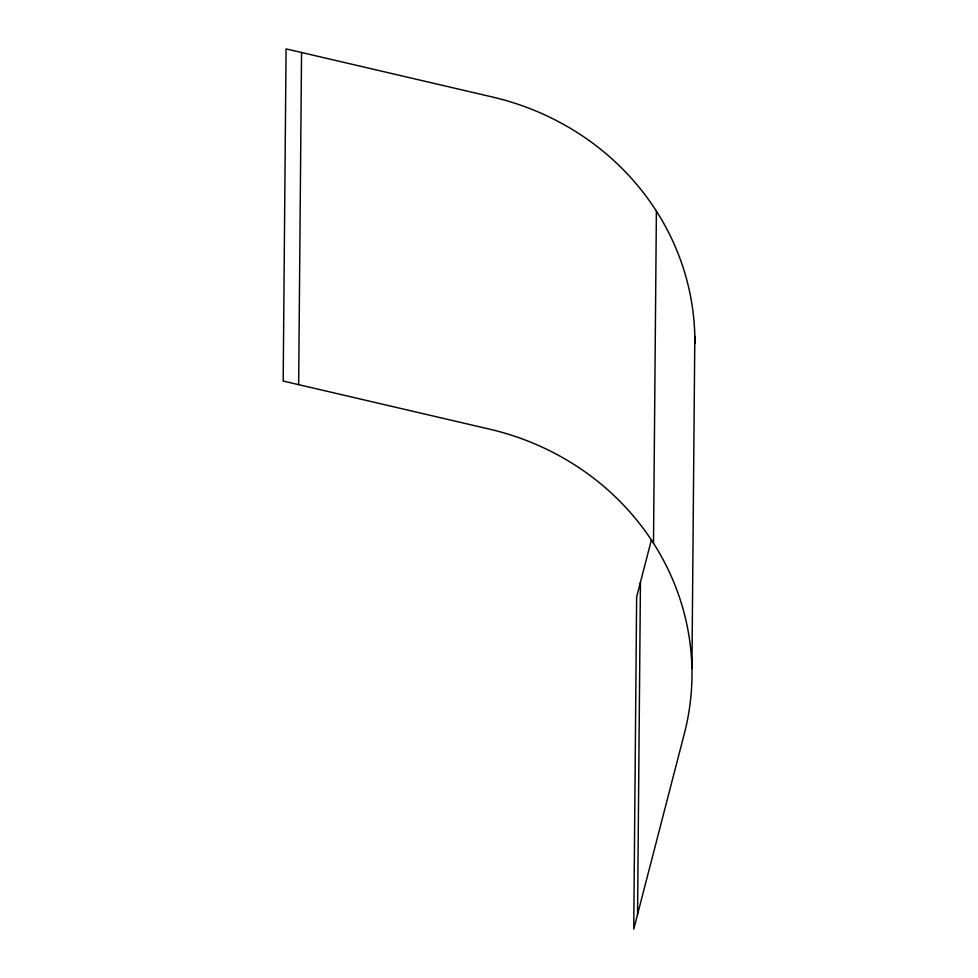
<?xml version="1.0" encoding="UTF-8"?>
<svg xmlns="http://www.w3.org/2000/svg" width="978" height="978" viewBox="0 0 978 978"><rect width="100%" height="100%" fill="white"/><g stroke="black" fill="none" stroke-linecap="round" stroke-linejoin="round"><path stroke-width="1.47" d="M298.657 384.66L301.554 52.506M637.546 914.442L640.443 582.289M653.5 543.255L656.397 211.101M691.923 668.353L694.82 336.2M651.47 539.66L636.641 596.947L633.744 929.1L684.343 733.634A265.649 251.627 0.5 0 0 489.587 429.159L283.18 381.053L286.077 48.9L492.484 97.018A265.649 251.627 0.5 0 1 694.869 343.62"/></g></svg>
